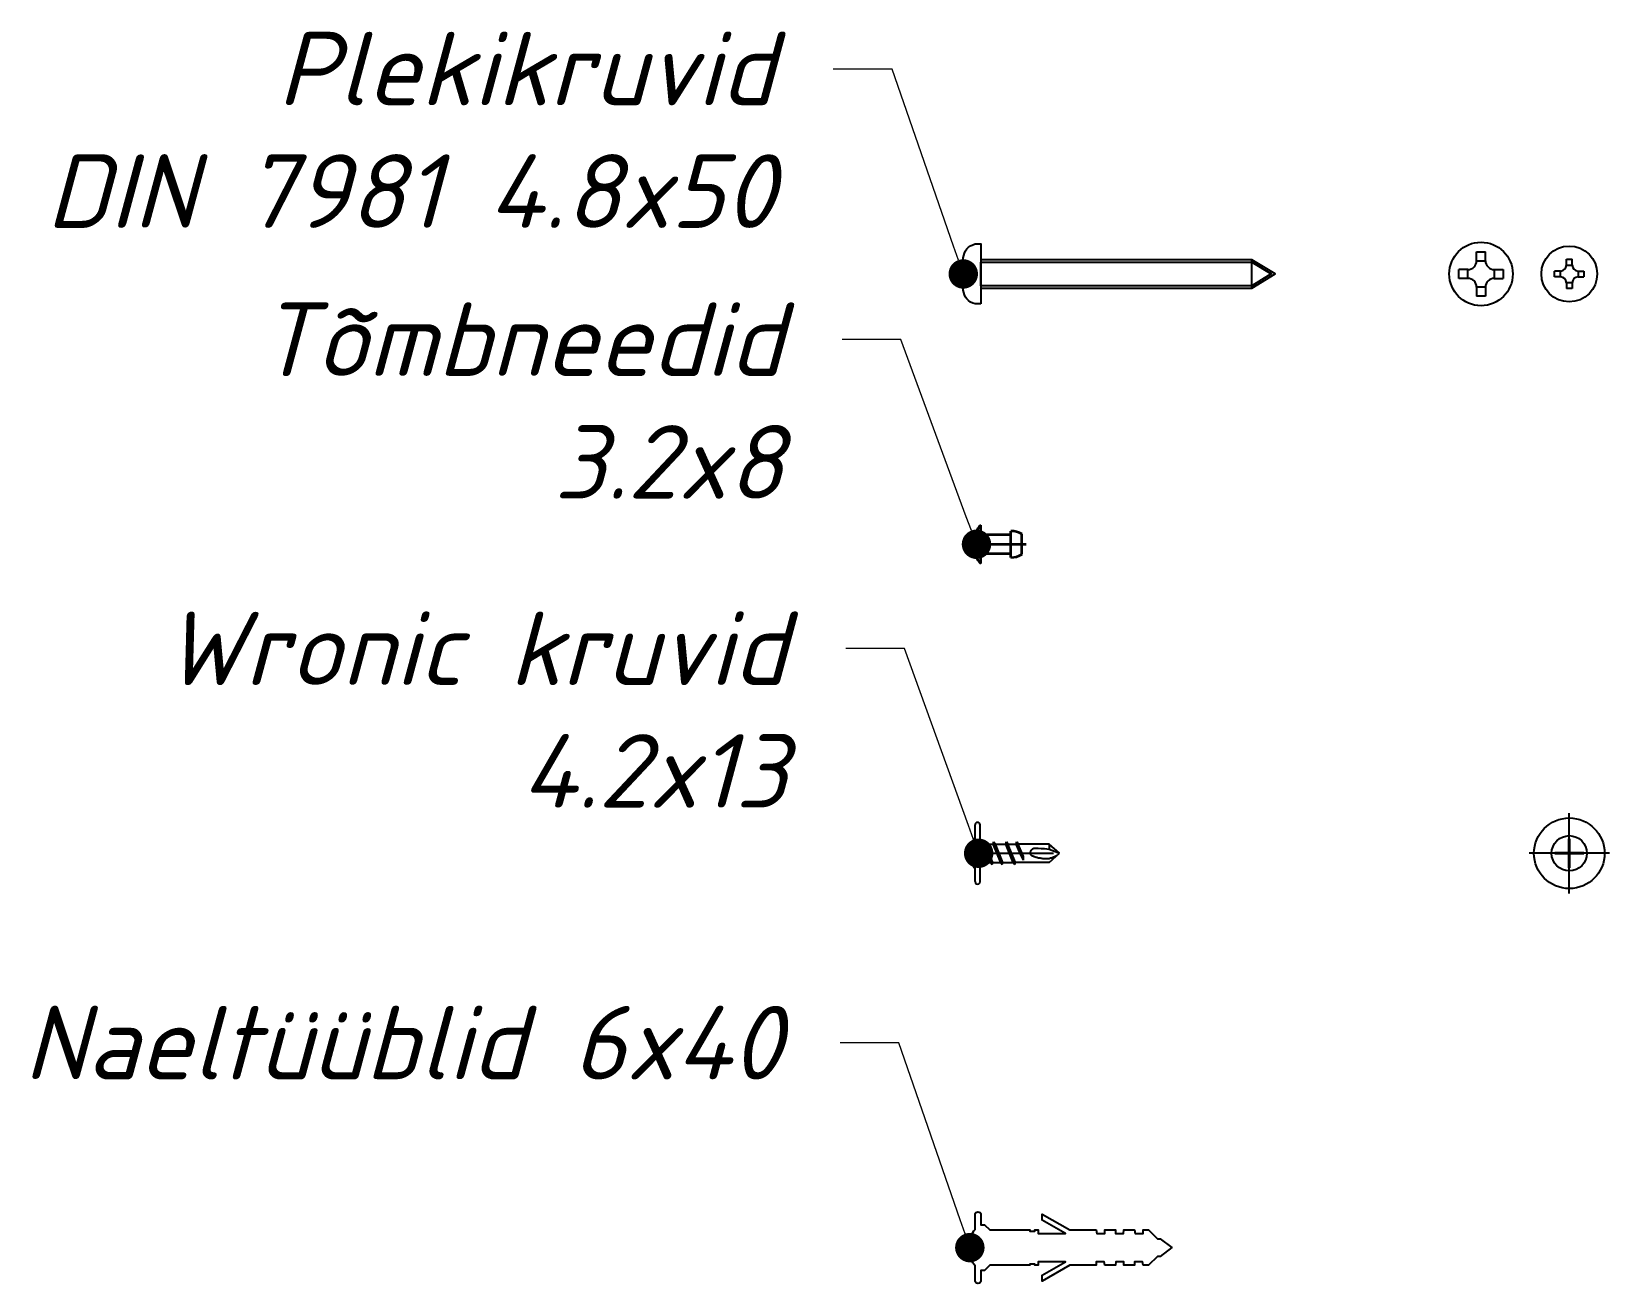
# Model space of a CAD drawing. Header units: millimetres. Extents: x -29692 to 34729, y -8412 to 43293.
# Drawn here: x -16571.4 to -16303.2, y 753 to 965.8 of the extents above; entities that cross this region are included whole.
import ezdxf
from ezdxf import colors
from ezdxf.entities.mleader import LeaderData, LeaderLine
from ezdxf.math import Vec2, Vec3

# ---------------------------------------------------------------- set-up
doc = ezdxf.new("R2010")
doc.units = ezdxf.units.MM
doc.layers.add('_0_001_Профили', color=150, linetype='Continuous', lineweight=35)
doc.layers.add('_0_004_Текст_01', color=7, linetype='Continuous', lineweight=18)
doc.styles.add('_DZ_2.5', font='isocpeui.ttf', dxfattribs={"height": 2.5})

# ---------------------------------------------------------------- blocks, each defined once
blk = doc.blocks.new('*U778')
at = {"layer": '_0_001_Профили', "color": 110}
for p, q in [((0, 3.25), (0, -3.25)), ((1.36, 0), (-7.71, 0)), ((-6.98, 1.7), (-6.98, -1.7)), ((-5.08, 2.25), (-5.08, -2.25)), ((-5.08, 1.6), (0, 1.6)), ((0.75, 1.95), (0.75, -1.95)), ((-5.08, -1.6), (0, -1.6))]:
    blk.add_line(p, q, dxfattribs=at)
for centre, radius, start, end in [((-0.75, 1.95), 1.5, 0, 60), ((-5.08, -1.31), 3.56, 90, 122.2887), ((-5.08, 1.31), 3.56, 237.7113, 270), ((-0.75, -1.95), 1.5, 300, 0)]:
    blk.add_arc(centre, radius, start, end, dxfattribs=at)
blk = doc.blocks.new('*U1145')
at = {"color": 0, "linetype": 'ByBlock', "lineweight": -2}
blk.add_line((-46.07, 2.4), (-46.07, -2.4), dxfattribs=at)
blk.add_lwpolyline([(0, 5.1), (1, 5.1, -0.320402), (3, 2.75), (3, -2.75, -0.320402), (1, -5.1), (0, -5.1), (0, 5.1)], format="xyb", dxfattribs=at)
blk.add_lwpolyline([(0, 2), (0, 2.4), (-46.07, 2.4), (-50, 0), (-46.07, -2.4), (0, -2.4), (0, -2), (-46.07, -2), (-49.35, 0), (-46.07, 2), (0, 2), (0, -2)], dxfattribs=at)
blk = doc.blocks.new('*U1151')
at = {"color": 0, "linetype": 'ByBlock', "lineweight": -2, "ltscale": 0.5}
for p, q in [((0, 6.83), (0, -6.83)), ((6.83, 0), (-6.83, 0))]:
    blk.add_line(p, q, dxfattribs=at)
at = {"color": 0, "linetype": 'ByBlock', "lineweight": -2, "const_width": 0.5}
for points in [[(0, -2.5), (0, 2.5)], [(-2.5, 0), (2.5, 0)]]:
    blk.add_lwpolyline(points, dxfattribs=at)
at = {"color": 0, "linetype": 'ByBlock', "lineweight": -2}
for radius in [6, 3]:
    blk.add_circle((0, 0), radius, dxfattribs=at)
blk = doc.blocks.new('*U1150')
at = {"color": 0, "linetype": 'ByBlock', "lineweight": -2}
blk.add_lwpolyline([(1, -5.59, -1), (0, -5.59), (0, -3.9), (-0.6, -3.9), (-1.5, -3), (-8.29, -3), (-8.29, -2.82), (-9.19, -2.82), (-9.19, -3), (-9.71, -3), (-9.71, -2.4), (-14.35, -2.4), (-10.43, -4.66), (-10.43, -5.7), (-15.11, -3), (-19.6, -3), (-19.69, -2.4), (-21.05, -2.4), (-21.05, -3), (-22.85, -3), (-22.85, -2.4), (-24.21, -2.4), (-24.3, -3), (-26.1, -3), (-26.19, -2.4), (-27.55, -2.4), (-27.55, -3), (-28.5, -3), (-30, -1.5), (-30.49, -1.5), (-32.43, 0), (-30.49, 1.5), (-30, 1.5), (-28.5, 3), (-27.55, 3), (-27.46, 2.4), (-26.1, 2.4), (-26.1, 3), (-24.3, 3), (-24.3, 2.4), (-22.94, 2.4), (-22.85, 3), (-21.05, 3), (-20.96, 2.4), (-19.6, 2.4), (-19.6, 3), (-15.11, 3), (-10.43, 5.7), (-10.43, 4.66), (-14.35, 2.4), (-9.71, 2.4), (-9.71, 3), (-9.19, 3), (-9.19, 2.82), (-8.29, 2.82), (-8.29, 3), (-1.5, 3), (-0.6, 3.9), (0, 3.9), (0, 5.59, -1), (1, 5.59), (1, 3.09, -0.131044), (2, 0.84), (2, -0.84, -0.131044), (1, -3.09)], format="xyb", close=True, dxfattribs=at)
blk = doc.blocks.new('4.8')
at = {"color": 0, "linetype": 'ByBlock', "lineweight": -2}
for p, q in [((-2.5, -0.5), (-2.5, 0.5)), ((-1.5, 0.5), (-2.5, 0.5)), ((-1.5, -0.5), (-1.5, 0.5)), ((-0.5, 2.5), (0.5, 2.5)), ((-0.5, 1.5), (-0.5, 2.5)), ((-0.5, 1.5), (0.5, 1.5)), ((0.5, 1.5), (0.5, 2.5)), ((1.5, 0.5), (1.5, -0.5)), ((1.5, 0.5), (2.5, 0.5)), ((2.5, 0.5), (2.5, -0.5)), ((-1.5, -0.5), (-2.5, -0.5)), ((0.5, -1.5), (-0.5, -1.5)), ((-0.5, -1.5), (-0.5, -2.5)), ((0.5, -2.5), (-0.5, -2.5)), ((0.5, -1.5), (0.5, -2.5)), ((1.5, -0.5), (2.5, -0.5))]:
    blk.add_line(p, q, dxfattribs=at)
blk.add_circle((0, 0), 4.75, dxfattribs=at)
for centre, start, end in [((-1.5, 1.5), 270, 0), ((1.5, 1.5), 180, 270), ((-1.5, -1.5), 0, 90), ((1.5, -1.5), 90, 180)]:
    blk.add_arc(centre, 1, start, end, dxfattribs=at)
blk = doc.blocks.new('5.5')
at = {"color": 0, "linetype": 'ByBlock', "lineweight": -2}
for p, q in [((-0.75, 3.75), (0.75, 3.75)), ((-0.75, 2.25), (-0.75, 3.75)), ((0.75, 2.25), (0.75, 3.75)), ((-3.75, -0.75), (-3.75, 0.75)), ((-2.25, 0.75), (-3.75, 0.75)), ((-2.25, -0.75), (-2.25, 0.75)), ((-0.75, 2.25), (0.75, 2.25)), ((2.25, 0.75), (2.25, -0.75)), ((2.25, 0.75), (3.75, 0.75)), ((3.75, 0.75), (3.75, -0.75)), ((-2.25, -0.75), (-3.75, -0.75)), ((0.75, -2.25), (-0.75, -2.25)), ((-0.75, -2.25), (-0.75, -3.75)), ((0.75, -2.25), (0.75, -3.75)), ((2.25, -0.75), (3.75, -0.75)), ((0.75, -3.75), (-0.75, -3.75))]:
    blk.add_line(p, q, dxfattribs=at)
blk.add_circle((0, 0), 5.4, dxfattribs=at)
for centre, start, end in [((-2.25, 2.25), 270, 0), ((2.25, 2.25), 180, 270), ((-2.25, -2.25), 0, 90), ((2.25, -2.25), 90, 180)]:
    blk.add_arc(centre, 1.5, start, end, dxfattribs=at)
blk = doc.blocks.new('_Dot')
at = {"color": 0, "linetype": 'ByBlock', "lineweight": -2}
blk.add_line((-0.5, 0), (-1, 0), dxfattribs=at)
at = {"color": 0, "linetype": 'ByBlock', "const_width": 0.5}
blk.add_lwpolyline([(-0.25, 0, 1), (0.25, 0, 1)], format="xyb", close=True, dxfattribs=at)
blk = doc.blocks.new('*U1149')
at = {"color": 0, "linetype": 'ByBlock', "lineweight": -2}
for p, q in [((-5.5, 1), (5.5, 1)), ((-5.5, 0), (5.5, 0)), ((-2.2, -0.3), (-1.38, 0)), ((-1.8, -0.43), (-0.74, 0)), ((-0.75, 2), (0.75, 2)), ((0, 3.01), (0, -14.27)), ((1.8, -0.55), (1.8, 0)), ((-1.8, 0), (-2.2, -0.3)), ((-2.2, -0.3), (-1.8, -0.43)), ((-2.2, -2.3), (2.2, -0.67)), ((-1.8, -2), (-2.2, -2.3)), ((-2.2, -2.3), (-1.8, -2.43)), ((-2.2, -4.3), (2.2, -2.67)), ((-1.8, -0.43), (-1.8, -2)), ((-1.8, -2), (1.8, -0.55)), ((-1.8, -2.43), (1.8, -0.97)), ((-1.8, -2.43), (-1.8, -4)), ((-1.8, -4), (1.8, -2.55)), ((-1.8, -4.43), (1.8, -2.97)), ((1.8, -0.55), (2.2, -0.67)), ((2.2, -0.67), (1.8, -0.97)), ((1.8, -0.97), (1.8, -2.55)), ((1.8, -2.55), (2.2, -2.67)), ((2.2, -2.67), (1.8, -2.97)), ((1.8, -2.97), (1.8, -4.97)), ((-1.8, -4), (-2.2, -4.3)), ((-2.2, -4.3), (-1.8, -4.43)), ((-2.2, -6.72), (2.2, -5.1)), ((-1.8, -4.43), (-1.8, -6.42)), ((-1.8, -6.42), (1.8, -4.97)), ((-1.8, -6.85), (1.8, -5.39)), ((1.8, -4.97), (2.2, -5.1)), ((2.2, -5.1), (1.8, -5.39)), ((1.8, -5.39), (1.8, -6.97)), ((-1.8, -6.42), (-2.2, -6.72)), ((-2.2, -6.72), (-1.8, -6.85)), ((-1.8, -13.42), (-1.8, -6.85)), ((-1.31, -8.42), (2.2, -7.1)), ((-1.31, -8.42), (-0.3, -7.88)), ((-1.31, -8.42), (-0.62, -8.42)), ((-0.62, -8.42), (1.8, -7.39)), ((-0.3, -7.88), (1.8, -6.97)), ((1.8, -6.97), (2.2, -7.1)), ((2.2, -7.1), (1.8, -7.39)), ((1.8, -13.42), (1.8, -7.39)), ((-1.8, -13.42), (0, -15.42)), ((0, -15.42), (1.8, -13.42)), ((0.8, -13.42), (0, -15.42)), ((1.8, -13.42), (0.8, -13.42))]:
    blk.add_line(p, q, dxfattribs=at)
blk.add_lwpolyline([(-0.4, -14.98), (-0.47, -14.85), (-0.54, -14.71), (-0.61, -14.57), (-0.69, -14.42), (-0.76, -14.27), (-0.82, -14.12), (-0.89, -13.97), (-0.94, -13.82), (-0.98, -13.67), (-1.02, -13.53), (-1.05, -13.39), (-1.07, -13.25), (-1.08, -13.11), (-1.09, -12.96), (-1.09, -12.82), (-1.09, -12.66), (-1.08, -12.5), (-1.07, -12.33), (-1.06, -12.16), (-1.04, -11.99), (-1.01, -11.82), (-0.98, -11.65), (-0.95, -11.48), (-0.92, -11.31), (-0.88, -11.15), (-0.84, -11), (-0.79, -10.85), (-0.75, -10.71), (-0.7, -10.58), (-0.66, -10.46), (-0.62, -10.35), (-0.58, -10.25), (-0.54, -10.17), (-0.5, -10.1), (-0.47, -10.04), (-0.44, -9.99), (-0.4, -9.94), (-0.37, -9.91), (-0.33, -9.88), (-0.28, -9.85), (-0.23, -9.83), (-0.18, -9.82), (-0.12, -9.8), (-0.07, -9.79), (-0.01, -9.78), (0.05, -9.78), (0.11, -9.78), (0.17, -9.78), (0.22, -9.79), (0.27, -9.8), (0.32, -9.81), (0.37, -9.82), (0.41, -9.84), (0.46, -9.86), (0.5, -9.88), (0.54, -9.91), (0.59, -9.93), (0.64, -9.96), (0.68, -10), (0.73, -10.04), (0.77, -10.08), (0.82, -10.13), (0.86, -10.19), (0.9, -10.26), (0.94, -10.34), (0.97, -10.45), (1, -10.63), (1, -10.9), (0.99, -11.29), (0.96, -11.82), (0.9, -12.52), (0.8, -13.42)], dxfattribs=at)
for centre, radius, start, end in [((-5.5, 0.5), 0.5, 90, 270), ((0, -2.72), 4.78, 99.0311, 128.8939), ((0, -2.72), 4.78, 51.1061, 80.9689), ((5.5, 0.5), 0.5, 270, 90)]:
    blk.add_arc(centre, radius, start, end, dxfattribs=at)

msp = doc.modelspace()

# ---------------------------------------------------------------- block references
at = {"color": 0, "linetype": 'ByBlock', "lineweight": -2}
for name, p, rotation in [('*U1145', (-16410.033, 924.615), 180), ('5.5', (-16325.033, 924.615), 90), ('4.8', (-16310.033, 924.615), 90), ('*U778', (-16410.033, 878.656), 180), ('*U1151', (-16310.033, 826.116), 270.0000021839676), ('*U1150', (-16410.033, 759.072), 180)]:
    msp.add_blockref(name, p, dxfattribs=dict(at, rotation=rotation))
at = {"color": 0, "linetype": 'ByBlock', "lineweight": -2, "xscale": 0.875, "yscale": 0.875, "zscale": 0.875, "rotation": 90.00000000002494}
msp.add_blockref('*U1149', (-16410.158, 826.116), dxfattribs=at)

# ---------------------------------------------------------------- leaders
at = {"layer": '_0_004_Текст_01'}
ml = msp.add_multileader_mtext('Standard', dxfattribs=at)
ml.set_content('Plekikruvid \\PDIN 7981 4.8x50', color=256, style='_DZ_2.5')
ml.set_leader_properties(color=256, linetype='ByLayer', lineweight=-1)
ml.set_arrow_properties(name='DOT')
ml.build(insert=Vec2(0, 0))
ml.multileader.update_dxf_attribs({"dogleg_length": 2, "arrow_head_size": 5, "scale": 5})
ctx = ml.context
ctx.base_point, ctx.scale, ctx.char_height, ctx.arrow_head_size, ctx.landing_gap_size, ctx.plane_origin = Vec3(-16578.844, 959.459), 5, 12.5, 5, 10, Vec3(-16413.033, 924.615)
ctx.text_align_type = 2
notes = []
notes.append((ctx, [(0, (1, 1, 0), (-16425.123, 959.459), (-1, 0), 10, [(0, [(-16413.033, 924.615)], 0, [])])]))
ctx.mtext.insert, ctx.mtext.alignment, ctx.mtext.flow_direction = Vec3(-16445.123, 965.789), 3, 5
ml = msp.add_multileader_mtext('Standard', dxfattribs=at)
ml.set_content('Tõmbneedid\\P3.2x8', color=256, style='_DZ_2.5')
ml.set_leader_properties(color=256, linetype='ByLayer', lineweight=-1)
ml.set_arrow_properties(name='DOT')
ml.build(insert=Vec2(0, 0))
ml.multileader.update_dxf_attribs({"dogleg_length": 2, "arrow_head_size": 5, "scale": 5})
ctx = ml.context
ctx.base_point, ctx.scale, ctx.char_height, ctx.arrow_head_size, ctx.landing_gap_size, ctx.plane_origin = Vec3(-16540.339, 913.499), 5, 12.5, 5, 10, Vec3(-16410.783, 878.656)
ctx.text_align_type = 2
notes.append((ctx, [(0, (1, 1, 0), (-16423.644, 913.499), (-1, 0), 10, [(0, [(-16410.783, 878.656)], 0, [])])]))
ctx.mtext.insert, ctx.mtext.alignment, ctx.mtext.flow_direction = Vec3(-16443.644, 919.749), 3, 5
ml = msp.add_multileader_mtext('Standard', dxfattribs=at)
ml.set_content('Wronic kruvid \\P4.2x13', color=256, style='_DZ_2.5')
ml.set_leader_properties(color=256, linetype='ByLayer', lineweight=-1)
ml.set_arrow_properties(name='DOT')
ml.build(insert=Vec2(0, 0))
ml.multileader.update_dxf_attribs({"dogleg_length": 2, "arrow_head_size": 5, "scale": 5})
ctx = ml.context
ctx.base_point, ctx.scale, ctx.char_height, ctx.arrow_head_size, ctx.landing_gap_size, ctx.plane_origin = Vec3(-16558.245, 860.959), 5, 12.5, 5, 10, Vec3(-16410.418, 826.116)
ctx.text_align_type = 2
notes.append((ctx, [(0, (1, 1, 0), (-16423.008, 860.959), (-1, 0), 10, [(0, [(-16410.418, 826.116)], 0, [])])]))
ctx.mtext.insert, ctx.mtext.alignment, ctx.mtext.flow_direction = Vec3(-16443.008, 867.209), 3, 5
ml = msp.add_multileader_mtext('Standard', dxfattribs=at)
ml.set_content('Naeltüüblid 6x40', color=256, style='_DZ_2.5')
ml.set_leader_properties(color=256, linetype='ByLayer', lineweight=-1)
ml.set_arrow_properties(name='DOT')
ml.build(insert=Vec2(0, 0))
ml.multileader.update_dxf_attribs({"dogleg_length": 2, "arrow_head_size": 5, "scale": 5})
ctx = ml.context
ctx.base_point, ctx.scale, ctx.char_height, ctx.arrow_head_size, ctx.landing_gap_size, ctx.plane_origin = Vec3(-16585.376, 793.915), 5, 12.5, 5, 10, Vec3(-16411.918, 759.072)
ctx.text_align_type = 2
notes.append((ctx, [(0, (1, 1, 0), (-16423.965, 793.915), (-1, 0), 10, [(0, [(-16411.918, 759.072)], 0, [])])]))
ctx.mtext.insert, ctx.mtext.alignment, ctx.mtext.flow_direction = Vec3(-16443.965, 800.17), 3, 5
for ctx, leaders in notes:
    for number, flags, end, landing, length, lines in leaders:
        leader = LeaderData()
        leader.index, (leader.has_last_leader_line, leader.has_dogleg_vector, leader.attachment_direction) = number, flags
        leader.last_leader_point, leader.dogleg_vector, leader.dogleg_length = Vec3(end), Vec3(landing), length
        for number, points, colour, breaks in lines:
            line = LeaderLine()
            line.index, line.vertices, line.color, line.breaks = number, Vec3.list(points), colors.encode_raw_color(colour), breaks
            leader.lines.append(line)
        ctx.leaders.append(leader)

doc.saveas('drawing.dxf')
